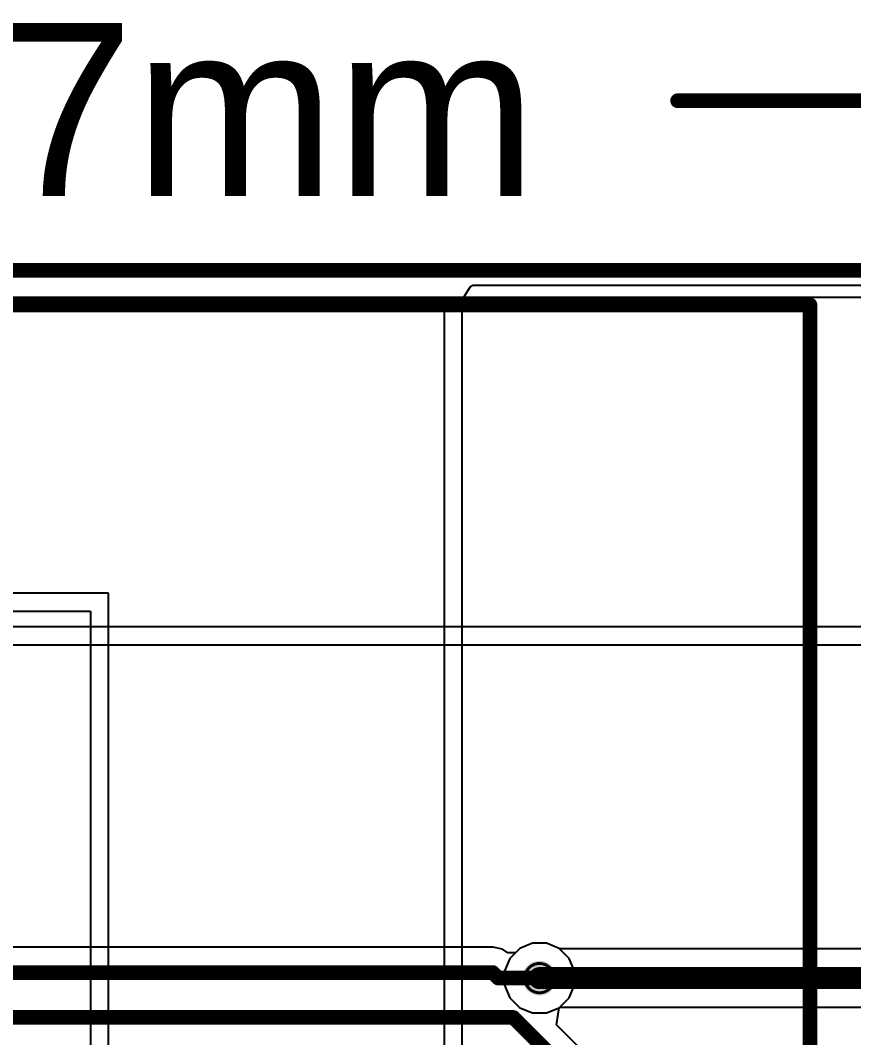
# Model space of a CAD drawing. Header units: inches. Extents: x -1 to 327, y 8 to 89.
# Drawn here: x 49.91 to 64.35, y 29.36 to 46.99 of the extents above; entities that cross this region are included whole.
import ezdxf

# ---------------------------------------------------------------- set-up
doc = ezdxf.new("R2010")
doc.units = ezdxf.units.IN
for name, color, linetype in [('Board Outline', 216, 'Continuous'), ('Bottom Layer', 5, 'Continuous'), ('Dimension', 6, 'Continuous'), ('Drill Drawing', 1, 'Continuous'), ('Top Layer', 1, 'Continuous'), ('Top Overlay', 2, 'Continuous'), ('Via Holes', 16, 'Continuous')]:
    doc.layers.add(name, color=color, linetype=linetype)
doc.styles.add('Arial', font='', dxfattribs={"height": 0.2})
doc.styles.get('Arial').set_extended_font_data('Arial')

msp = doc.modelspace()

# ---------------------------------------------------------------- hatches: boundary and pattern name
at = {"layer": 'Bottom Layer'}
h = msp.add_hatch(color=5, dxfattribs=at)
edge = h.paths.add_edge_path()
edge.add_arc((58.903, 30.389), 0.3, 0, 360)
at = {"layer": 'Top Layer'}
h = msp.add_hatch(color=1, dxfattribs=at)
edge = h.paths.add_edge_path()
edge.add_arc((58.903, 30.389), 0.3, 0, 360)
at = {"layer": 'Via Holes'}
h = msp.add_hatch(color=7, dxfattribs=at)
edge = h.paths.add_edge_path()
edge.add_arc((58.903, 30.389), 0.15, 0, 360)

# ---------------------------------------------------------------- linework, layer by layer
at = {"layer": 'Board Outline'}
msp.add_lwpolyline([(8.255, 42.655, 0.254, 0.254, 0), (94.844, 42.655, 0.254, 0.254, 0)], format="xyseb", dxfattribs=at)
at = {"layer": 'Bottom Layer'}
for p, q in [((8.258, 42.189), (66.853, 42.189)), ((94.844, 36.474), (11.786, 36.474)), ((12.096, 36.164), (94.533, 36.164)), ((58.095, 30.926), (48.107, 30.926)), ((58.263, 30.892), (58.095, 30.926)), ((58.357, 30.83), (58.263, 30.892)), ((58.56, 30.902), (58.488, 30.83)), ((58.782, 30.994), (58.56, 30.902)), ((59.023, 30.994), (58.782, 30.994)), ((59.245, 30.902), (59.023, 30.994)), ((59.415, 30.732), (59.245, 30.902)), ((58.488, 30.83), (58.357, 30.83)), ((59.507, 30.51), (59.415, 30.732)), ((59.507, 30.269), (59.507, 30.51)), ((59.415, 30.047), (59.507, 30.269)), ((59.245, 29.877), (59.415, 30.047)), ((59.197, 29.582), (59.245, 29.877)), ((72.893, 15.886), (59.197, 29.582))]:
    msp.add_line(p, q, dxfattribs=at)
for points in [[(48.107, 30.486, 0.254, 0.254, 0), (58.095, 30.486, 0.254, 0.254, 0)], [(58.095, 30.486, 0.254, 0.254, 0), (58.191, 30.389, 0.254, 0.254, 0)], [(58.191, 30.389, 0.254, 0.254, 0), (58.903, 30.389, 0.254, 0.254, 0)], [(48.486, 29.708, 0.254, 0.254, 0), (58.448, 29.708, 0.254, 0.254, 0)], [(58.448, 29.708, 0.254, 0.254, 0), (72.875, 15.281, 0.254, 0.254, 0)]]:
    msp.add_lwpolyline(points, format="xyseb", dxfattribs=at)
for points in [[(58.031, 30.486, 0.127, 0.127, 1), (58.158, 30.486, 0.127, 0.127, 1)], [(58.031, 30.486, 0.127, 0.127, 1), (58.158, 30.486, 0.127, 0.127, 1)], [(58.127, 30.389, 0.127, 0.127, 1), (58.254, 30.389, 0.127, 0.127, 1)], [(58.127, 30.389, 0.127, 0.127, 1), (58.254, 30.389, 0.127, 0.127, 1)], [(58.839, 30.389, 0.127, 0.127, 1), (58.966, 30.389, 0.127, 0.127, 1)], [(58.385, 29.708, 0.127, 0.127, 1), (58.512, 29.708, 0.127, 0.127, 1)], [(58.385, 29.708, 0.127, 0.127, 1), (58.512, 29.708, 0.127, 0.127, 1)]]:
    msp.add_lwpolyline(points, format="xyseb", close=True, dxfattribs=at)
at = {"layer": 'Dimension'}
for points in [[(61.296, 45.593, 0.254, 0.254, 0), (98.882, 45.593, 0.254, 0.254, 0)], [(0.203, 42.655, 0.254, 0.254, 0), (94.463, 42.655, 0.254, 0.254, 0)]]:
    msp.add_lwpolyline(points, format="xyseb", dxfattribs=at)
msp.add_lwpolyline([(61.233, 45.593, 0.127, 0.127, 1), (61.36, 45.593, 0.127, 0.127, 1)], format="xyseb", close=True, dxfattribs=at)
at = {"layer": 'Drill Drawing'}
for points in [[(59.157, 30.389, 0.0508, 0.0508, 1), (58.649, 30.389, 0.0508, 0.0508, 1)], [(58.636, 30.389, 0.0254, 0.0254, 1), (58.661, 30.389, 0.0254, 0.0254, 1)], [(59.144, 30.389, 0.0254, 0.0254, 1), (59.169, 30.389, 0.0254, 0.0254, 1)]]:
    msp.add_lwpolyline(points, format="xyseb", close=True, dxfattribs=at)
at = {"layer": 'Top Layer'}
for p, q in [((57.562, 42.142), (57.711, 42.371)), ((57.711, 42.371), (57.75, 42.396)), ((57.75, 42.396), (71.704, 42.396)), ((8.255, 42.139), (57.252, 42.139)), ((57.252, 42.139), (57.252, 28.626)), ((57.562, 42.139), (57.562, 42.142)), ((57.562, 28.937), (57.562, 42.139)), ((51.435, 37.059), (12.573, 37.059)), ((51.435, 25.425), (51.435, 37.059)), ((12.884, 36.748), (51.124, 36.748)), ((51.124, 36.748), (51.124, 25.425)), ((58.56, 30.902), (58.39, 30.732)), ((58.782, 30.994), (58.56, 30.902)), ((59.023, 30.994), (58.782, 30.994)), ((59.245, 30.902), (59.023, 30.994)), ((59.253, 30.894), (59.245, 30.902)), ((71.017, 30.894), (59.253, 30.894)), ((58.39, 30.732), (58.298, 30.51)), ((58.298, 30.51), (58.298, 30.269)), ((58.298, 30.269), (58.39, 30.047)), ((58.39, 30.047), (58.56, 29.877)), ((58.56, 29.877), (58.782, 29.785)), ((59.023, 29.785), (59.245, 29.877)), ((59.245, 29.877), (59.253, 29.884)), ((59.253, 29.884), (71.226, 29.884)), ((58.782, 29.785), (59.023, 29.785))]:
    msp.add_line(p, q, dxfattribs=at)
msp.add_lwpolyline([(58.903, 30.389, 0.381, 0.381, 0), (71.226, 30.389, 0.381, 0.381, 0)], format="xyseb", dxfattribs=at)
msp.add_lwpolyline([(58.807, 30.389, 0.191, 0.191, 1), (58.998, 30.389, 0.191, 0.191, 1)], format="xyseb", close=True, dxfattribs=at)
at = {"layer": 'Top Overlay'}
for points in [[(13.59, 42.054, 0.254, 0.254, 0), (63.59, 42.054, 0.254, 0.254, 0)], [(63.59, 14.054, 0.254, 0.254, 0), (63.59, 42.054, 0.254, 0.254, 0)]]:
    msp.add_lwpolyline(points, format="xyseb", dxfattribs=at)
msp.add_lwpolyline([(63.526, 42.054, 0.127, 0.127, 1), (63.653, 42.054, 0.127, 0.127, 1)], format="xyseb", close=True, dxfattribs=at)
msp.add_lwpolyline([(63.526, 42.054, 0.127, 0.127, 1), (63.653, 42.054, 0.127, 0.127, 1)], format="xyseb", close=True, dxfattribs=at)

# ---------------------------------------------------------------- texts
at = {"layer": 'Dimension', "style": 'Arial'}
msp.add_text('94.67mm', height=3, dxfattribs=at).set_placement((41.396, 43.941))

doc.saveas('drawing.dxf')
